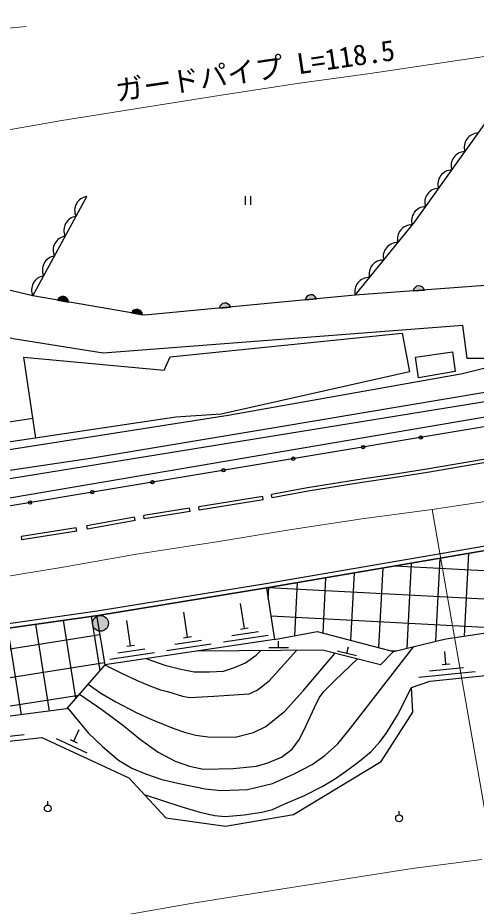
# Model space of a CAD drawing. Units: millimetres at full size, sheet at 1:1000; details may follow other scales. Extents: x 40000 to 680000, y 20000 to 380000.
# Drawn here: x 422358 to 462942, y 238893 to 317544 of the extents above; entities that cross this region are included whole.
import ezdxf
from ezdxf.enums import TextEntityAlignment as Align

# ---------------------------------------------------------------- set-up
doc = ezdxf.new("R2010")
doc.units = ezdxf.units.MM
doc.header["$LTSCALE"] = 1000
doc.linetypes.add('CHAIN', pattern=[18.5, 12, -1.5, 3.5, -1.5])
for name, color, linetype, lineweight in [('M-BGD', 7, 'Continuous', 25), ('M-BMK', 2, 'CHAIN', 13), ('M-STR-HTXT', 7, 'Continuous', 13)]:
    doc.layers.add(name, color=color, linetype=linetype, lineweight=lineweight)
doc.styles.add('ＭＳ ゴシック', font='')
doc.styles.get('ＭＳ ゴシック').set_extended_font_data('MS Gothic')

msp = doc.modelspace()

# ---------------------------------------------------------------- hatches: boundary and pattern name
at = {"layer": 'M-BGD'}
for points in [[(457374, 293370, -0.82183), (458362, 293443)], [(425877, 292551, -0.82183), (426854, 292381)], [(448794, 292660, 0.82183), (447808, 292565)], [(440210, 291836, -0.82183), (441197, 291931)], [(432422, 291409, -0.82183), (433398, 291239)], [(430382, 263940, -1), (428982, 263940, -0.41421), (429682, 264640, -0.41421)]]:
    msp.add_hatch(color=256, dxfattribs=at).paths.add_polyline_path(points)
h = msp.add_hatch(dxfattribs=at)
h.set_pattern_fill('USER', color=256, style=0, pattern_type=2)
h.set_pattern_definition([(357, (0, 0), (130.84, 2496.574), []), (87, (0, 0), (-2496.574, 130.84), [])])
h.paths.add_polyline_path([(467461, 263475), (470393, 263657), (476638, 263659), (482291, 262899), (518068, 260266), (518370, 266585), (507178, 266658), (506932, 263127), (495595, 263630), (495933, 266878), (483639, 267613), (477977, 268404), (473407, 270838, -0.64397), (472282, 271437), (471698, 271749), (444378, 267074), (445088, 262510), (448852, 263217), (455626, 261442), (460254, 262562), (464408, 263193)])
h = msp.add_hatch(dxfattribs=at)
h.set_pattern_fill('USER', color=256, style=0, pattern_type=2)
h.set_pattern_definition([(9, (0, 0), (-391.086, 2469.221), []), (99, (0, 0), (-2469.221, -391.086), [])])
h.paths.add_polyline_path([(402965, 260879), (402886, 260869), (404810, 257447), (406635, 255772), (410142, 254384), (411451, 254391), (426680, 256360), (430076, 260248), (429330, 264622)])

# ---------------------------------------------------------------- linework, layer by layer
for p, q in [((423697, 292932), (428461, 301724)), ((442486, 301764), (442486, 300981)), ((442953, 301764), (442953, 300981)), ((457374, 293370), (458362, 293443)), ((447808, 292565), (448794, 292660)), ((425877, 292551), (426854, 292381)), ((440210, 291836), (441197, 291931)), ((432422, 291409), (433398, 291239)), ((444883, 275041), (444827, 275336)), ((444044, 275156), (438378, 274254)), ((444091, 274859), (438425, 273958)), ((444091, 274859), (444044, 275156)), ((437575, 274128), (433505, 273469)), ((437622, 273832), (433555, 273173)), ((437622, 273832), (437575, 274128)), ((438425, 273958), (438378, 274254)), ((432700, 273328), (428483, 272564)), ((432753, 273033), (428537, 272269)), ((432753, 273033), (432700, 273328)), ((433555, 273173), (433505, 273469)), ((427531, 272386), (422675, 271613)), ((427582, 272090), (427531, 272386)), ((428537, 272269), (428483, 272564)), ((422723, 271317), (422675, 271613)), ((427582, 272090), (422723, 271317)), ((442417, 263472), (442081, 265697)), ((437381, 262714), (437045, 264939)), ((432345, 261955), (432010, 264180)), ((442071, 263420), (442763, 263525)), ((437035, 262662), (437727, 262766)), ((440573, 262285), (444528, 262880)), ((441297, 262849), (443670, 263206)), ((445088, 262510), (430076, 260248)), ((431999, 261903), (432691, 262007)), ((435537, 261526), (439492, 262122)), ((436261, 262090), (438634, 262448)), ((445452, 261805), (445448, 262368)), ((430501, 260767), (434457, 261363)), ((431225, 261331), (433599, 261689)), ((444577, 261800), (446327, 261811)), ((450646, 261511), (452344, 261089)), ((451495, 261300), (451631, 261846)), ((460263, 260326), (460150, 261445)), ((459915, 260290), (460611, 260361)), ((457866, 259179), (462841, 259682)), ((458816, 259727), (461801, 260029)), ((419929, 253772), (422911, 254105)), ((427314, 253508), (427787, 254528)), ((425764, 253732), (428484, 252468)), ((426996, 253655), (427631, 253361)), ((425015, 247853), (425015, 248192)), ((456111, 246977), (456111, 247315))]:
    msp.add_line(p, q, dxfattribs=at)
for points in [[(507175, 317544), (505027, 306918), (502559, 300193), (499445, 303709), (496311, 303056), (491928, 295928), (452230, 292989), (433603, 291203), (423697, 292932), (399962, 298567)], [(452230, 292989), (457496, 299487), (466591, 312207)], [(418191, 283683), (417885, 278680), (419022, 279412), (420454, 279139), (440973, 282360), (461733, 286059), (467038, 287384), (462144, 287393), (461750, 290307), (429930, 287858), (421964, 289128), (400484, 294485)], [(511684, 292612), (506294, 290633), (498741, 288207), (482252, 287845), (467579, 285006), (445274, 281261), (428793, 278540), (417456, 276835), (391942, 274114), (389785, 274615)], [(548013, 287488), (536907, 288388), (530896, 288957), (527283, 289217), (526361, 288626), (512316, 290052), (498752, 286210), (494468, 284674), (481731, 283872), (468063, 282061), (411800, 272697), (406971, 272203), (402541, 271766), (396457, 271310), (392573, 271118), (388512, 271057), (384678, 271103), (381845, 271224), (378209, 271466)], [(423965, 280335), (422900, 287496), (435317, 286358), (435840, 287535), (456384, 289614), (457049, 286195)], [(457049, 286195), (440373, 282440), (436358, 282196), (419318, 279638), (419074, 281381), (423702, 282101)], [(467908, 282882), (417780, 274365), (417616, 276108), (467703, 284215)], [(512689, 282881), (510326, 282728), (507606, 282618), (505295, 282575), (502158, 282413), (499837, 282341), (497488, 282211), (494858, 282009), (491582, 281738), (489116, 281558), (486881, 281320), (483898, 281036), (480649, 280730), (477422, 280321), (471774, 279641), (467082, 279048), (463576, 278454), (458570, 277571), (455577, 277123), (452423, 276646), (448009, 275938), (444827, 275336)], [(512704, 282582), (510342, 282428), (507615, 282318), (505305, 282275), (502170, 282113), (499850, 282041), (497508, 281911), (494882, 281710), (491606, 281439), (489143, 281259), (486911, 281021), (483927, 280738), (480681, 280432), (477459, 280023), (471810, 279343), (467126, 278751), (463627, 278159), (458618, 277275), (455622, 276826), (452470, 276350), (448060, 275643), (444883, 275041)], [(381834, 260352), (390005, 260163), (394976, 260269), (402911, 261275), (429375, 265033), (444314, 267468), (471630, 272143), (474532, 272383), (477020, 272258), (478983, 272035), (484763, 271196), (506913, 269726), (528216, 269753), (533563, 269419), (543662, 272437), (546719, 274401)], [(381825, 259953), (390004, 259762), (395006, 259870), (402965, 260879), (429435, 264638), (444380, 267074), (471681, 271746), (474539, 271982), (476988, 271859), (478932, 271639), (484721, 270797), (506900, 269326), (528204, 269353), (533609, 269015), (543831, 272070)], [(471698, 271749), (444378, 267074), (445088, 262510), (448852, 263217), (455626, 261442), (460254, 262562), (464408, 263193), (467461, 263475), (470393, 263657), (476638, 263659), (482291, 262899), (518068, 260266)], [(444378, 267074), (429435, 264638), (402965, 260879), (395006, 259870), (390004, 259762), (381806, 259953)], [(429330, 264622), (430076, 260248), (426680, 256360), (411451, 254391), (410142, 254384), (406635, 255772), (404810, 257447), (402886, 260869)], [(426754, 256444), (428595, 254241), (429866, 253043), (431273, 251835), (432470, 251106), (433661, 250599), (435118, 250118), (436784, 249715), (438960, 249282), (440352, 249151), (442697, 249217), (444921, 249767), (446780, 250589), (448419, 251434), (449554, 252243), (450700, 253264), (451826, 254658), (457418, 261876)], [(428589, 258546), (429697, 257756), (431032, 256993), (432853, 256037), (434280, 255408), (436180, 254623), (437215, 254268), (438124, 254045), (439172, 253877), (441610, 253871), (443219, 254276), (444313, 254803), (445997, 256174), (447636, 257959), (450428, 261275)], [(430076, 260248), (431528, 259521), (432922, 258865), (434036, 258406), (434995, 258052), (435612, 257889), (436952, 257481), (437579, 257364), (439723, 257480), (442848, 257697), (443544, 258008), (444608, 258853), (447043, 261534)], [(433771, 260805), (435387, 260237), (436806, 259883), (437965, 259643), (439317, 259643), (440572, 259701), (441550, 260017), (442518, 260448), (443450, 261105), (443857, 261514)], [(455626, 261442), (454474, 260269), (449332, 261548), (438249, 261479)], [(427809, 257652), (429813, 256321), (431632, 254965), (433225, 253658), (434788, 252537), (436305, 251723), (437552, 251304), (438810, 251033), (441413, 251082), (443498, 251304), (444497, 251588), (445707, 252101), (446645, 252811), (447306, 253689), (447879, 254893), (448614, 256477), (449046, 257353), (449462, 257907), (450423, 258888), (452418, 260781)], [(414641, 239270), (414206, 241511), (413308, 242902), (412822, 243881), (412281, 245040), (411741, 246527), (411515, 247660), (411190, 249703), (411099, 250710), (411099, 252334), (424487, 253828), (432194, 250249), (435462, 246708), (440756, 245989), (446759, 247006), (454519, 251691), (457322, 256072), (457200, 258253), (458832, 258824), (472426, 260198), (476108, 257856)], [(433538, 248792), (436786, 247729), (438470, 247219), (439788, 246930), (440715, 246828), (442390, 246972), (443963, 247206), (444894, 247462), (446013, 247957), (447729, 248699), (449293, 249482), (450396, 250145), (451376, 250831), (452480, 251649), (453648, 252589), (454421, 253448), (454976, 254196), (455963, 255813), (457200, 258253)]]:
    msp.add_lwpolyline(points, dxfattribs=at)
msp.add_lwpolyline([(457820, 285669), (457562, 287503), (460853, 287958), (461073, 286238)], close=True, dxfattribs=at)
for centre, radius in [((458028, 280391), 150), ((452927, 279542), 150), ((446742, 278513), 150), ((440569, 277485), 150), ((434271, 276437), 150), ((428952, 275552), 150), ((423444, 274635), 150), ((429682, 263940), 700), ((425015, 247553), 300), ((456111, 246677), 300)]:
    msp.add_circle(centre, radius, dxfattribs=at)
for centre, radius, start, end in [((463130, 306077), 1250, 91.30403, 197.56424), ((461966, 304450), 1250, 91.30404, 197.56424), ((460803, 302823), 1250, 91.30383, 197.56403), ((459640, 301196), 1250, 91.31991, 197.58012), ((428644, 300487), 1250, 98.41407, 204.67427), ((458463, 299569), 1250, 90.66064, 196.92085), ((427691, 298729), 1250, 98.41407, 204.67427), ((457220, 297956), 1250, 87.85093, 194.11113), ((426738, 296970), 1250, 98.41407, 204.67427), ((455961, 296402), 1250, 87.85093, 194.11113), ((425785, 295212), 1250, 98.41407, 204.67427), ((454702, 294848), 1250, 87.85093, 194.11113), ((424832, 293454), 1250, 98.41407, 204.67427), ((453443, 293294), 1250, 87.85093, 194.11113), ((457875, 293309), 505, 15.40504, 173.06323), ((426349, 292370), 505, 1.26963, 158.92782), ((448310, 292515), 505, 16.64988, 174.30807), ((440713, 291786), 505, 16.64988, 174.30807), ((432893, 291227), 505, 1.26963, 158.92782)]:
    msp.add_arc(centre, radius, start, end, dxfattribs=at)
at = {"layer": 'M-BMK'}
msp.add_lwpolyline([(345728, 271579), (348432, 270744), (353881, 269157), (358812, 267850), (361631, 267232), (365785, 266504), (369851, 265776), (373101, 265382), (379188, 264818), (386036, 264504), (393336, 264692), (399057, 265146), (405888, 265778), (410993, 266465), (419444, 267771), (426563, 268932), (432698, 270019), (440158, 271192), (446422, 272200), (452829, 273182), (459033, 274010), (472567, 276048)], dxfattribs=at)
at = {"layer": 'M-STR-HTXT'}
for p, q in [((386749, 313480), (423099, 316757)), ((463867, 246371), (459033, 274010))]:
    msp.add_line(p, q, dxfattribs=at)
for points in [[(381128, 303779), (381883, 303710), (386427, 303501), (391290, 303626), (395722, 303978), (401493, 304511), (405415, 305039), (413330, 306263), (420026, 307355), (426272, 308462), (434035, 309682), (440373, 310702), (447300, 311763), (453553, 312598), (467224, 314657), (478031, 316021), (485647, 316692), (491720, 317194)], [(345502, 239022), (351453, 237445), (355579, 236540), (360327, 235708), (365212, 234833), (369778, 234280), (377026, 233609), (385721, 233209), (394979, 233448), (401733, 233984), (409415, 234694), (415469, 235509), (424350, 236882), (431808, 238098), (437855, 239170), (445071, 240304), (451276, 241303), (457266, 242221), (463431, 243043)]]:
    msp.add_lwpolyline(points, dxfattribs=at)

# ---------------------------------------------------------------- texts
at = {"layer": 'M-STR-HTXT', "style": 'ＭＳ ゴシック'}
msp.add_text('ガードパイプ L=118.5', height=1833, rotation=8.383, dxfattribs=at).set_placement((443576, 311446), align=Align.BOTTOM_CENTER)

doc.saveas('drawing.dxf')
